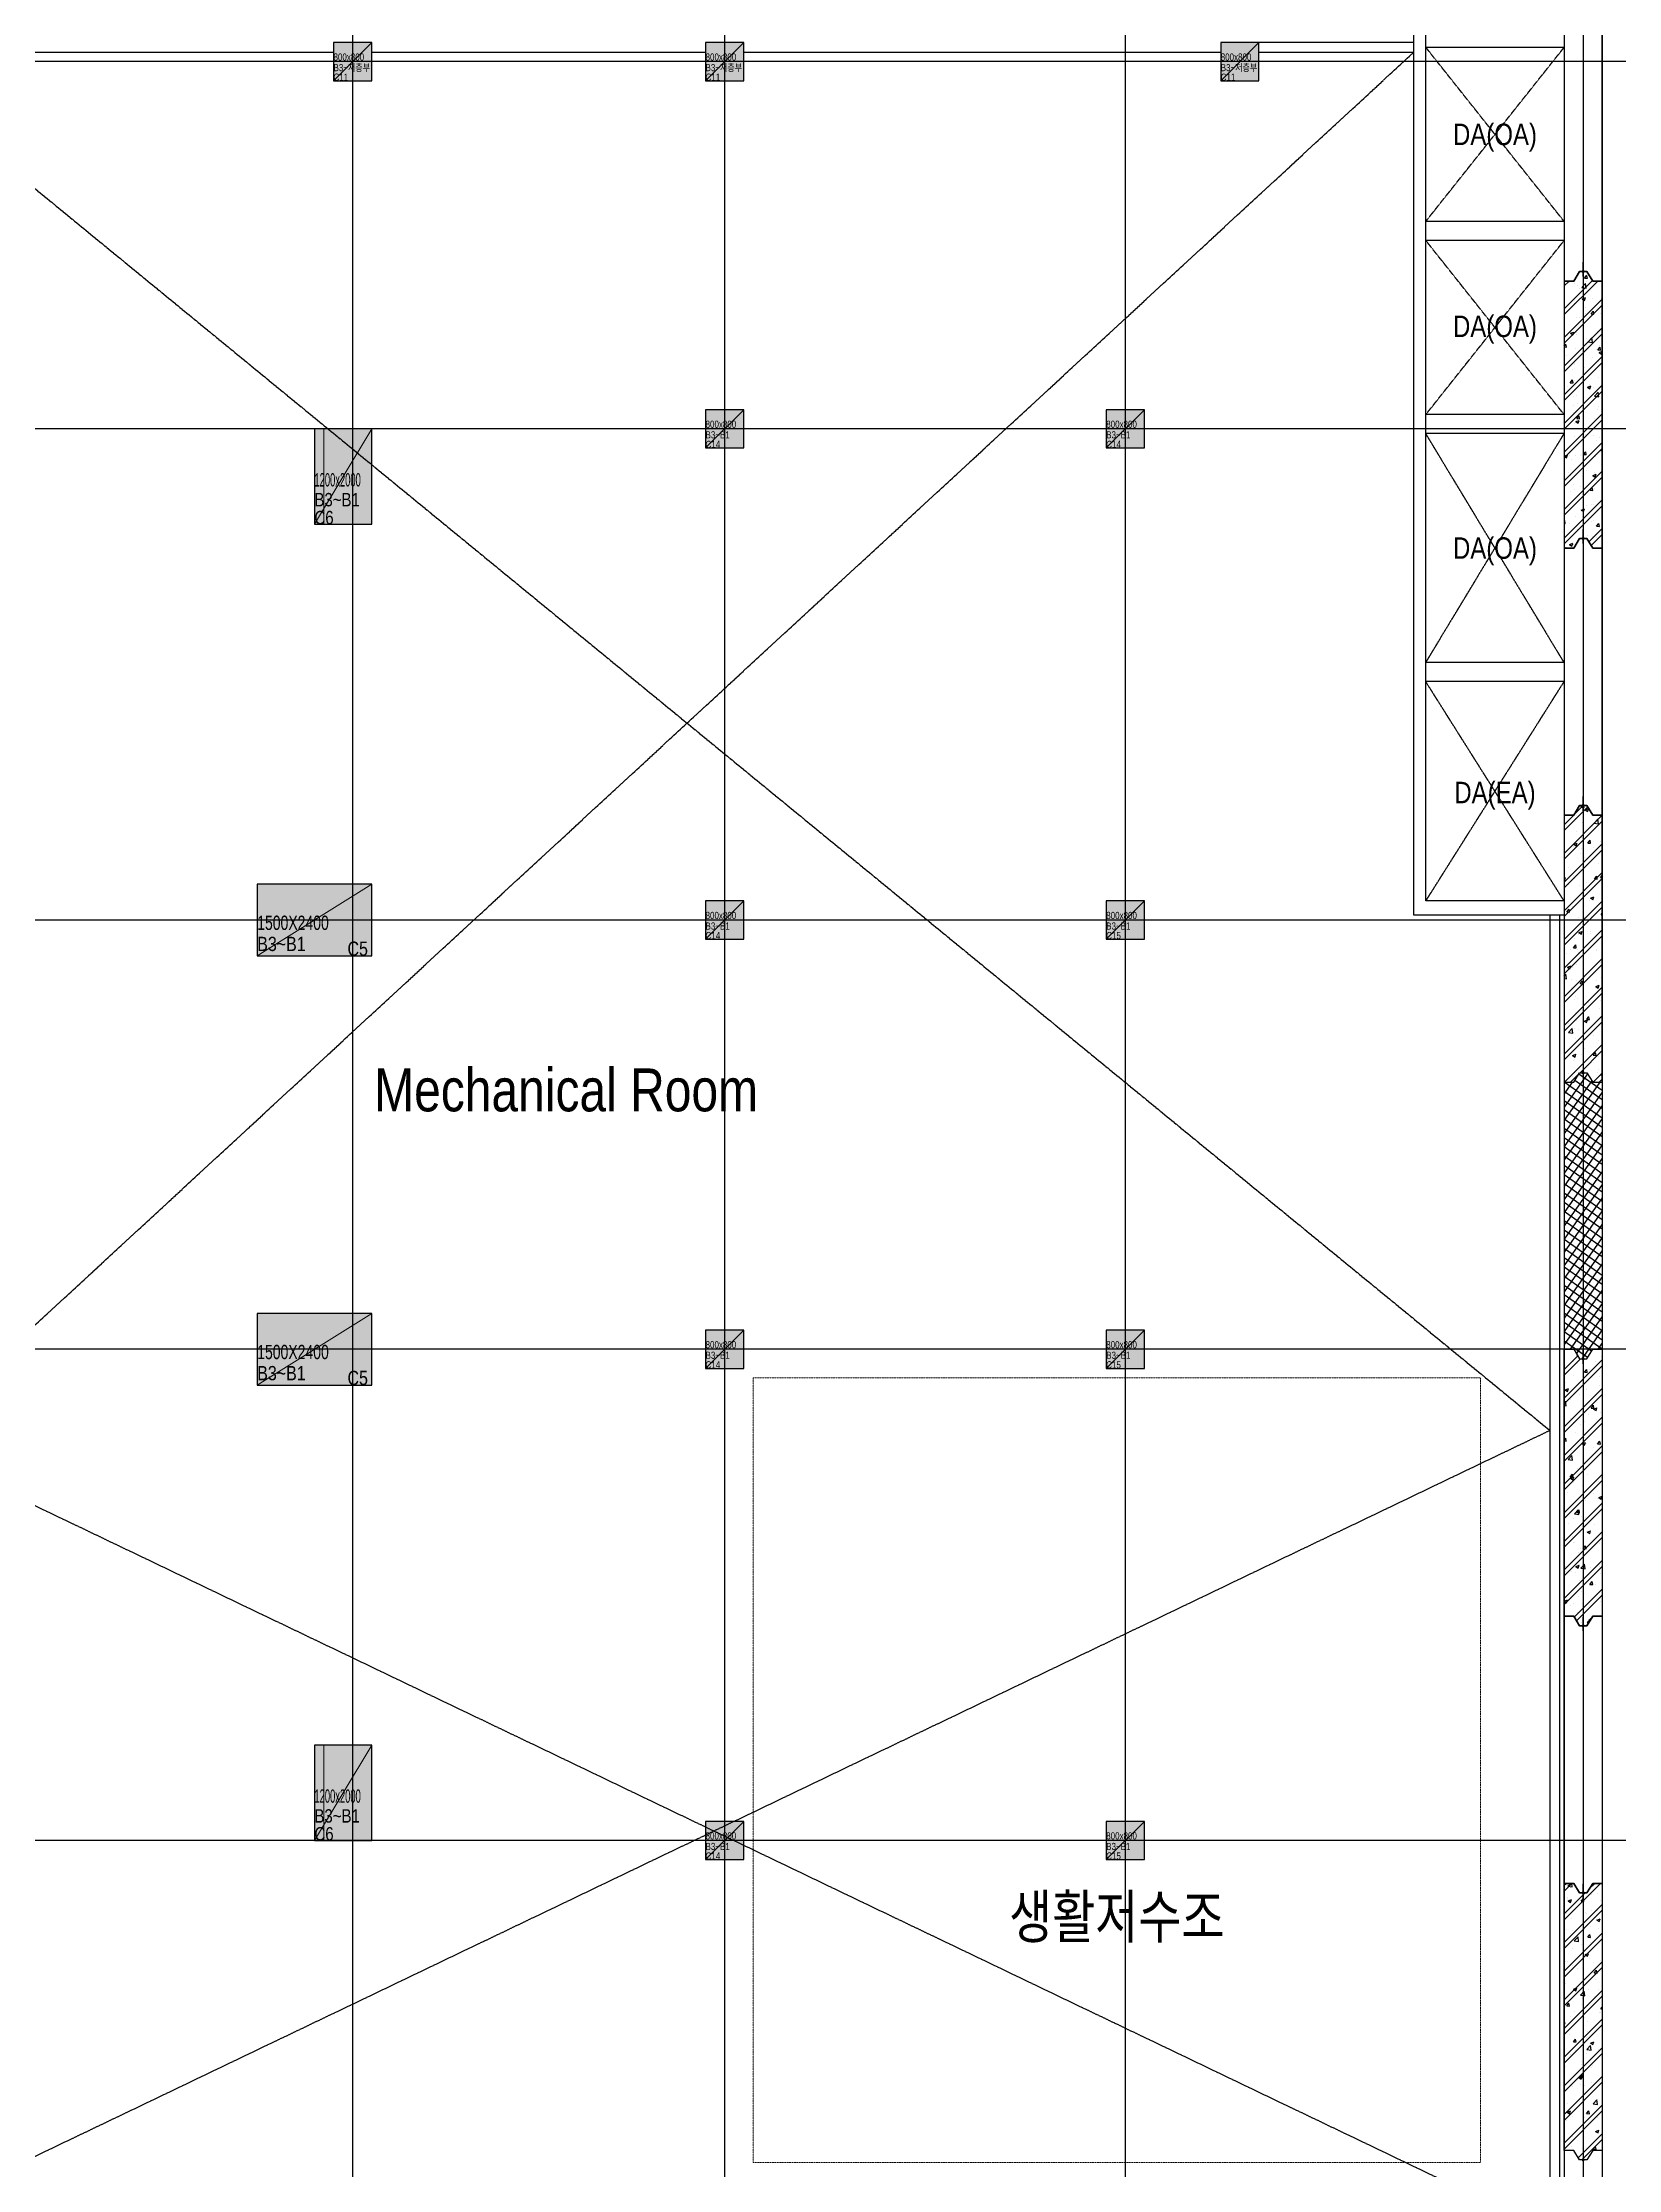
# Model space of a CAD drawing. Header units: millimetres. Extents: x -20379 to 476967, y -520228 to 220376.
# Drawn here: x 423144 to 456184, y -497919 to -453320 of the extents above; entities that cross this region are included whole.
import ezdxf
from ezdxf.enums import TextEntityAlignment as Align

# ---------------------------------------------------------------- set-up
doc = ezdxf.new("R2010")
doc.units = ezdxf.units.MM
doc.header["$MEASUREMENT"] = 0
for name, pattern in [('$0$X-COL-B2$0$DASHED2', [0.375, 0.25, -0.125]), ('$0$X-COL-B2$0$HID', [1.5, 1, -0.5]), ('$0$X-GRID_B3~B1$0$CENTER2', [1.125, 0.75, -0.125, 0.125, -0.125]), ('$0$X-INT-B2$0$CEN', [62, 60, -1, 0, -1])]:
    doc.linetypes.add(name, pattern=pattern)
doc.layers.get('Defpoints').update_dxf_attribs({"color": 145, "lineweight": 9})
doc.layers.add('$0$NDC_S_HATCH MATERIAL', color=8, linetype='Continuous', lineweight=9)
doc.layers.add('$0$X-COL-B2$0$hidden', color=5, linetype='$0$X-COL-B2$0$DASHED2', lineweight=15)
for name, color, linetype in [('$0$X-COL-B2$0$A-254', 254, 'Continuous'), ('$0$X-COL-B2$0$A-COL', 2, 'Continuous'), ('$0$X-COL-B2$0$A-CON', 2, 'Continuous'), ('$0$X-COL-B2$0$A-HID1', 7, '$0$X-COL-B2$0$HID'), ('$0$X-DIAPHGRAM Wall PLAN$0$A-COL', 2, 'Continuous'), ('$0$X-DIAPHGRAM Wall PLAN$0$A-HAT', 9, 'Continuous'), ('$0$X-GRID_B3~B1$0$A-CEN1', 1, '$0$X-GRID_B3~B1$0$CENTER2'), ('$0$X-INT-B2$0$A-OPEN1', 1, '$0$X-INT-B2$0$CEN'), ('$0$X-INT-B2$0$A-WALB', 3, 'Continuous')]:
    doc.layers.add(name, color=color, linetype=linetype)
doc.styles.add('$0$X-COL-B2$0$Hrtext', font='arial.ttf', dxfattribs={"width": 0.8})
doc.styles.add('$0$X-GRID_B3~B1$0$Heerim', font='', dxfattribs={"width": 0.8})
doc.styles.add('$0$X-INT-B2$0$Hrtext', font='arial.ttf', dxfattribs={"width": 0.8})
doc.styles.get('$0$X-GRID_B3~B1$0$Heerim').set_extended_font_data('Dotum')

# ---------------------------------------------------------------- blocks, each defined once
blk = doc.blocks.new('$0$258')
at = {"layer": '$0$X-COL-B2$0$A-254'}
h = blk.add_hatch(color=256, dxfattribs=at)
h.dxf.hatch_style = 1
h.paths.add_polyline_path([(528347, -140031), (527547, -140031), (527547, -140831), (528347, -140831)])
h = blk.add_hatch(color=256, dxfattribs=at)
h.dxf.hatch_style = 1
h.paths.add_polyline_path([(536147, -140031), (535347, -140031), (535347, -140831), (536147, -140831)])
h = blk.add_hatch(color=256, dxfattribs=at)
h.dxf.hatch_style = 1
h.paths.add_polyline_path([(546947, -140031), (546147, -140031), (546147, -140831), (546947, -140831)])
h = blk.add_hatch(color=256, dxfattribs=at)
h.dxf.hatch_style = 1
h.paths.add_polyline_path([(536147, -147731), (535347, -147731), (535347, -148531), (536147, -148531)])
h = blk.add_hatch(color=256, dxfattribs=at)
h.dxf.hatch_style = 1
h.paths.add_polyline_path([(544547, -147731), (543747, -147731), (543747, -148531), (544547, -148531)])
h = blk.add_hatch(color=256, dxfattribs=at)
h.dxf.hatch_style = 1
h.paths.add_polyline_path([(528347, -148131), (527147, -148131), (527147, -150131), (528347, -150131)])
h = blk.add_hatch(color=256, dxfattribs=at)
h.dxf.hatch_style = 1
h.paths.add_polyline_path([(528347, -157681), (525947, -157681), (525947, -159181), (528347, -159181)])
h = blk.add_hatch(color=256, dxfattribs=at)
h.dxf.hatch_style = 1
h.paths.add_polyline_path([(536147, -158031), (535347, -158031), (535347, -158831), (536147, -158831)])
h = blk.add_hatch(color=256, dxfattribs=at)
h.dxf.hatch_style = 1
h.paths.add_polyline_path([(544547, -158031), (543747, -158031), (543747, -158831), (544547, -158831)])
h = blk.add_hatch(color=256, dxfattribs=at)
h.dxf.hatch_style = 1
h.paths.add_polyline_path([(528347, -166681), (525947, -166681), (525947, -168181), (528347, -168181)])
h = blk.add_hatch(color=256, dxfattribs=at)
h.dxf.hatch_style = 1
h.paths.add_polyline_path([(536147, -167031), (535347, -167031), (535347, -167831), (536147, -167831)])
h = blk.add_hatch(color=256, dxfattribs=at)
h.dxf.hatch_style = 1
h.paths.add_polyline_path([(544547, -167031), (543747, -167031), (543747, -167831), (544547, -167831)])
h = blk.add_hatch(color=256, dxfattribs=at)
h.dxf.hatch_style = 1
h.paths.add_polyline_path([(528347, -175731), (527147, -175731), (527147, -177731), (528347, -177731)])
h = blk.add_hatch(color=256, dxfattribs=at)
h.dxf.hatch_style = 1
h.paths.add_polyline_path([(536147, -177331), (535347, -177331), (535347, -178131), (536147, -178131)])
h = blk.add_hatch(color=256, dxfattribs=at)
h.dxf.hatch_style = 1
h.paths.add_polyline_path([(544547, -177331), (543747, -177331), (543747, -178131), (544547, -178131)])
at = {"layer": '$0$X-COL-B2$0$A-COL'}
for p, q in [((528347, -140031), (527547, -140031)), ((527547, -140031), (527547, -140831)), ((528347, -140831), (528347, -140031)), ((536147, -140031), (535347, -140031)), ((535347, -140031), (535347, -140831)), ((536147, -140831), (536147, -140031)), ((546947, -140031), (546147, -140031)), ((546147, -140031), (546147, -140831)), ((546947, -140831), (546947, -140031)), ((527547, -140831), (528347, -140831)), ((535347, -140831), (536147, -140831)), ((546147, -140831), (546947, -140831)), ((536147, -147731), (535347, -147731)), ((535347, -147731), (535347, -148531)), ((536147, -148531), (536147, -147731)), ((544547, -147731), (543747, -147731)), ((543747, -147731), (543747, -148531)), ((544547, -148531), (544547, -147731)), ((528347, -148131), (527147, -148131)), ((527147, -148131), (527147, -150131)), ((528347, -150131), (528347, -148131)), ((535347, -148531), (536147, -148531)), ((543747, -148531), (544547, -148531)), ((527147, -150131), (528347, -150131)), ((528347, -157681), (525947, -157681)), ((525947, -157681), (525947, -159181)), ((528347, -159181), (528347, -157681)), ((536147, -158031), (535347, -158031)), ((535347, -158031), (535347, -158831)), ((536147, -158831), (536147, -158031)), ((544547, -158031), (543747, -158031)), ((543747, -158031), (543747, -158831)), ((544547, -158831), (544547, -158031)), ((525947, -159181), (528347, -159181)), ((535347, -158831), (536147, -158831)), ((543747, -158831), (544547, -158831)), ((528347, -166681), (525947, -166681)), ((525947, -166681), (525947, -168181)), ((528347, -168181), (528347, -166681)), ((536147, -167031), (535347, -167031)), ((535347, -167031), (535347, -167831)), ((536147, -167831), (536147, -167031)), ((544547, -167031), (543747, -167031)), ((543747, -167031), (543747, -167831)), ((544547, -167831), (544547, -167031)), ((535347, -167831), (536147, -167831)), ((543747, -167831), (544547, -167831)), ((525947, -168181), (528347, -168181)), ((528347, -175731), (527147, -175731)), ((527147, -175731), (527147, -177731)), ((528347, -177731), (528347, -175731)), ((536147, -177331), (535347, -177331)), ((535347, -177331), (535347, -178131)), ((536147, -178131), (536147, -177331)), ((544547, -177331), (543747, -177331)), ((543747, -177331), (543747, -178131)), ((544547, -178131), (544547, -177331)), ((527147, -177731), (528347, -177731)), ((535347, -178131), (536147, -178131)), ((543747, -178131), (544547, -178131))]:
    blk.add_line(p, q, dxfattribs=at)
at = {"layer": '$0$X-COL-B2$0$A-CON', "ltscale": 10}
for p, q in [((554147, -121531), (554147, -187031)), ((550197, -158331), (550197, -122331)), ((550447, -158031), (550447, -122331)), ((553347, -122331), (553347, -186231)), ((553347, -140131), (550447, -140131)), ((553347, -143781), (550447, -143781)), ((553347, -144181), (550447, -144181)), ((553347, -147831), (550447, -147831)), ((553347, -148231), (550447, -148231)), ((553347, -153031), (550447, -153031)), ((553347, -153431), (550447, -153431)), ((553347, -158031), (550447, -158031)), ((553347, -158331), (550197, -158331))]:
    blk.add_line(p, q, dxfattribs=at)
at = {"layer": '$0$X-COL-B2$0$A-HID1'}
for p, q in [((553347, -143781), (550447, -140131)), ((550447, -143781), (553347, -140131)), ((553347, -147831), (550447, -144181)), ((550447, -147831), (553347, -144181)), ((553347, -153031), (550447, -148231)), ((550447, -153031), (553347, -148231)), ((553347, -158031), (550447, -153431)), ((550447, -158031), (553347, -153431))]:
    blk.add_line(p, q, dxfattribs=at)
at = {"layer": '$0$X-COL-B2$0$hidden', "color": 6, "ltscale": 10}
for p, q in [((536347, -168031), (551597, -168031)), ((536347, -184481), (536347, -168031)), ((551597, -168031), (551597, -184481)), ((551597, -184481), (536347, -184481))]:
    blk.add_line(p, q, dxfattribs=at)
at = {"layer": '$0$X-DIAPHGRAM Wall PLAN$0$A-COL'}
for p, q in [((554147, -121531), (554147, -187031)), ((553347, -122331), (553347, -186231))]:
    blk.add_line(p, q, dxfattribs=at)
at = {"layer": '$0$X-DIAPHGRAM Wall PLAN$0$A-COL', "ltscale": 0.01}
for p, q in [((553347, -139431), (553347, -145031)), ((554147, -145031), (554147, -139431)), ((553672, -144831), (553547, -145031)), ((553547, -145031), (553672, -144831)), ((553822, -144831), (553672, -144831)), ((553672, -144831), (553822, -144831)), ((553947, -145031), (553822, -144831)), ((553822, -144831), (553947, -145031)), ((553547, -145031), (553347, -145031)), ((553347, -145031), (553347, -150631)), ((553347, -145031), (553547, -145031)), ((554147, -145031), (553947, -145031)), ((553947, -145031), (554147, -145031)), ((554147, -150631), (554147, -145031)), ((553547, -150631), (553347, -150631)), ((553347, -150631), (553347, -156231)), ((553347, -150631), (553547, -150631)), ((553672, -150431), (553547, -150631)), ((553547, -150631), (553672, -150431)), ((553822, -150431), (553672, -150431)), ((553672, -150431), (553822, -150431)), ((553947, -150631), (553822, -150431)), ((553822, -150431), (553947, -150631)), ((554147, -150631), (553947, -150631)), ((553947, -150631), (554147, -150631)), ((554147, -156231), (554147, -150631)), ((553672, -156031), (553547, -156231)), ((553547, -156231), (553672, -156031)), ((553822, -156031), (553672, -156031)), ((553672, -156031), (553822, -156031)), ((553947, -156231), (553822, -156031)), ((553822, -156031), (553947, -156231)), ((553547, -156231), (553347, -156231)), ((553347, -156231), (553347, -161831)), ((553347, -156231), (553547, -156231)), ((554147, -156231), (553947, -156231)), ((553947, -156231), (554147, -156231)), ((554147, -161831), (554147, -156231)), ((553347, -161831), (553547, -161831)), ((553547, -161831), (553672, -161631)), ((553672, -161631), (553822, -161631)), ((553822, -161631), (553947, -161831)), ((553947, -161831), (554147, -161831)), ((553347, -173030), (553347, -167430)), ((553347, -167430), (553547, -167430)), ((553547, -167430), (553672, -167630)), ((553672, -167630), (553822, -167630)), ((553822, -167630), (553947, -167430)), ((553947, -167430), (554147, -167430)), ((554147, -167430), (554147, -173030)), ((553347, -178630), (553347, -173030)), ((553347, -173030), (553547, -173030)), ((553547, -173030), (553347, -173030)), ((553547, -173030), (553672, -173230)), ((553672, -173230), (553547, -173030)), ((553822, -173230), (553947, -173030)), ((553947, -173030), (553822, -173230)), ((553947, -173030), (554147, -173030)), ((554147, -173030), (553947, -173030)), ((554147, -173030), (554147, -178630)), ((553672, -173230), (553822, -173230)), ((553822, -173230), (553672, -173230)), ((553347, -184230), (553347, -178630)), ((553347, -178630), (553547, -178630)), ((553547, -178630), (553347, -178630)), ((553547, -178630), (553672, -178830)), ((553672, -178830), (553547, -178630)), ((553672, -178830), (553822, -178830)), ((553822, -178830), (553672, -178830)), ((553822, -178830), (553947, -178630)), ((553947, -178630), (553822, -178830)), ((553947, -178630), (554147, -178630)), ((554147, -178630), (553947, -178630)), ((554147, -178630), (554147, -184230)), ((553547, -184230), (553347, -184230)), ((553672, -184430), (553547, -184230)), ((553822, -184430), (553672, -184430)), ((553947, -184230), (553822, -184430)), ((554147, -184230), (553947, -184230))]:
    blk.add_line(p, q, dxfattribs=at)
at = {"layer": '$0$X-DIAPHGRAM Wall PLAN$0$A-COL', "ltscale": 50}
for p, q in [((553747, -144938), (553747, -144638)), ((553747, -144723), (553747, -145023)), ((553747, -150538), (553747, -150238)), ((553747, -150323), (553747, -150623)), ((553747, -156138), (553747, -155838)), ((553747, -155923), (553747, -156223)), ((553747, -161523), (553747, -161823)), ((553747, -167738), (553747, -167438)), ((553747, -173338), (553747, -173038)), ((553747, -173123), (553747, -173423)), ((553747, -178938), (553747, -178638)), ((553747, -178723), (553747, -179023)), ((553747, -184323), (553747, -184623))]:
    blk.add_line(p, q, dxfattribs=at)
for centre, start, end in [((553747, -144831), 90, 270), ((553747, -144831), 90, 270), ((553747, -144831), 270, 90), ((553747, -144831), 270, 90), ((553747, -150431), 90, 270), ((553747, -150431), 90, 270), ((553747, -150431), 270, 90), ((553747, -150431), 270, 90), ((553747, -156031), 90, 270), ((553747, -156031), 90, 270), ((553747, -156031), 270, 90), ((553747, -156031), 270, 90), ((553747, -161631), 90, 270), ((553747, -161631), 270, 90), ((553747, -167630), 90, 270), ((553747, -167630), 270, 90), ((553747, -173230), 90, 270), ((553747, -173230), 90, 270), ((553747, -173230), 270, 90), ((553747, -173230), 270, 90), ((553747, -178830), 90, 270), ((553747, -178830), 90, 270), ((553747, -178830), 270, 90), ((553747, -178830), 270, 90), ((553747, -184430), 90, 270), ((553747, -184430), 270, 90)]:
    blk.add_arc(centre, 20, start, end, dxfattribs=at)
at = {"layer": '$0$X-DIAPHGRAM Wall PLAN$0$A-HAT', "linetype": 'Continuous'}
for p, q in [((553775, -144969), (553823, -144911)), ((553835, -144974), (553823, -144912)), ((553347, -145613), (553940, -145020)), ((553347, -145135), (553450, -145031)), ((553347, -145736), (554051, -145031)), ((553462, -145053), (553462, -145053)), ((553569, -145081), (553569, -145081)), ((553632, -145120), (553632, -145120)), ((553673, -145187), (553673, -145187)), ((553719, -145165), (553797, -145084)), ((553719, -145165), (553808, -145179)), ((553726, -145402), (553796, -145375)), ((553775, -144969), (553835, -144974)), ((553776, -145436), (553796, -145375)), ((553808, -145179), (553797, -145084)), ((553820, -145048), (553820, -145048)), ((553996, -145075), (553996, -145075)), ((554125, -145389), (554125, -145389)), ((554138, -145056), (554138, -145056)), ((553347, -146214), (554147, -145414)), ((553347, -146337), (554147, -145537)), ((553557, -145442), (553557, -145442)), ((553561, -145493), (553561, -145493)), ((553608, -145786), (553608, -145786)), ((553620, -145453), (553620, -145453)), ((553672, -145787), (553672, -145787)), ((553726, -145402), (553776, -145436)), ((553797, -145584), (553797, -145584)), ((553800, -145712), (553800, -145712)), ((553914, -145721), (553962, -145664)), ((553914, -145721), (553973, -145726)), ((553935, -145392), (553935, -145392)), ((553973, -145727), (553962, -145664)), ((554113, -145722), (554113, -145722)), ((554144, -145393), (554144, -145393)), ((553347, -146815), (554147, -146015)), ((553347, -146938), (554147, -146138)), ((553409, -146181), (553409, -146181)), ((553483, -146127), (553553, -146100)), ((553483, -146127), (553533, -146161)), ((553533, -146161), (553553, -146101)), ((553596, -146119), (553596, -146119)), ((553599, -146162), (553599, -146162)), ((553602, -146095), (553602, -146095)), ((553813, -146229), (553813, -146229)), ((553851, -146305), (553929, -146224)), ((553940, -146319), (553929, -146224)), ((554041, -146098), (554041, -146098)), ((554101, -146055), (554101, -146055)), ((554136, -146117), (554136, -146117)), ((553347, -146397), (553383, -146353)), ((553347, -146412), (553395, -146416)), ((553347, -147416), (554147, -146616)), ((553395, -146416), (553383, -146353)), ((553403, -146603), (553403, -146603)), ((553584, -146452), (553584, -146452)), ((553778, -146492), (553778, -146492)), ((553851, -146305), (553940, -146318)), ((553937, -146625), (553937, -146625)), ((554028, -146460), (554028, -146460)), ((554052, -146473), (554101, -146416)), ((554052, -146473), (554112, -146479)), ((554077, -146721), (554077, -146721)), ((554080, -146530), (554147, -146504)), ((554080, -146530), (554130, -146563)), ((554089, -146388), (554089, -146388)), ((554112, -146479), (554101, -146416)), ((554130, -146564), (554147, -146513)), ((554141, -146659), (554141, -146659)), ((553347, -147539), (554147, -146739)), ((553474, -147163), (553522, -147105)), ((553474, -147163), (553534, -147168)), ((553515, -146887), (553515, -146887)), ((553534, -147168), (553522, -147105)), ((553558, -146759), (553558, -146759)), ((553559, -147118), (553559, -147118)), ((553572, -146785), (553572, -146785)), ((553743, -147136), (553743, -147136)), ((553765, -146854), (553765, -146854)), ((553797, -146979), (553797, -146979)), ((554065, -147054), (554065, -147054)), ((554144, -146804), (554144, -146804)), ((553347, -148017), (554147, -147217)), ((553347, -148140), (554147, -147340)), ((553420, -147248), (553420, -147248)), ((553502, -147248), (553502, -147248)), ((553547, -147451), (553547, -147451)), ((553596, -147429), (553596, -147429)), ((553618, -147593), (553618, -147593)), ((553836, -147255), (553907, -147228)), ((553836, -147255), (553886, -147289)), ((553881, -147198), (553881, -147198)), ((553886, -147289), (553907, -147228)), ((553953, -147271), (553953, -147271)), ((553984, -147444), (554062, -147363)), ((553984, -147444), (554073, -147458)), ((554052, -147387), (554052, -147387)), ((554073, -147458), (554062, -147363)), ((553347, -148618), (554147, -147818)), ((553347, -148741), (554147, -147941)), ((553354, -147987), (553354, -147987)), ((553535, -147784), (553535, -147784)), ((553544, -147645), (553544, -147645)), ((553555, -148025), (553555, -148025)), ((553593, -147980), (553663, -147953)), ((553593, -147980), (553643, -148014)), ((553613, -147915), (553661, -147857)), ((553613, -147915), (553672, -147920)), ((553643, -148014), (553663, -147953)), ((553672, -147920), (553661, -147858)), ((553986, -147904), (553986, -147904)), ((554028, -148052), (554028, -148052)), ((554040, -147720), (554040, -147720)), ((554077, -147667), (554077, -147667)), ((554138, -147925), (554138, -147925)), ((553347, -149219), (554147, -148419)), ((553349, -148156), (553349, -148156)), ((553511, -148449), (553511, -148449)), ((553523, -148116), (553523, -148116)), ((553560, -148290), (553560, -148290)), ((553723, -148299), (553723, -148299)), ((553795, -148245), (553795, -148245)), ((553883, -148178), (553883, -148178)), ((553973, -148266), (553973, -148266)), ((554016, -148385), (554016, -148385)), ((554094, -148313), (554094, -148313)), ((553347, -149342), (554147, -148542)), ((553350, -148705), (553420, -148678)), ((553350, -148705), (553400, -148739)), ((553400, -148739), (553420, -148679)), ((553460, -148693), (553460, -148693)), ((553499, -148782), (553499, -148782)), ((553593, -148695), (553593, -148695)), ((553684, -148687), (553684, -148687)), ((553710, -148660), (553710, -148660)), ((553751, -148667), (553800, -148610)), ((553751, -148667), (553811, -148672)), ((553811, -148673), (553800, -148610)), ((554004, -148718), (554004, -148718)), ((554089, -148610), (554089, -148610)), ((554117, -148584), (554147, -148553)), ((554117, -148584), (554147, -148589)), ((553347, -149820), (554147, -149020)), ((553347, -149943), (554147, -149143)), ((553447, -149054), (553447, -149054)), ((553486, -149115), (553486, -149115)), ((553489, -149198), (553489, -149198)), ((553552, -149292), (553552, -149292)), ((553563, -149399), (553563, -149399)), ((553700, -149332), (553700, -149332)), ((553826, -149005), (553826, -149005)), ((553890, -149419), (553938, -149362)), ((553950, -149425), (553938, -149362)), ((553947, -149108), (554017, -149081)), ((553947, -149108), (553997, -149142)), ((553979, -149384), (553979, -149384)), ((553992, -149051), (553992, -149051)), ((553997, -149142), (554017, -149081)), ((554023, -149220), (554023, -149220)), ((554135, -149191), (554135, -149191)), ((553347, -150422), (554147, -149622)), ((553347, -150544), (554147, -149744)), ((553462, -149781), (553462, -149781)), ((553474, -149448), (553474, -149448)), ((553703, -149833), (553773, -149806)), ((553703, -149833), (553753, -149867)), ((553753, -149867), (553773, -149806)), ((553792, -149511), (553792, -149511)), ((553824, -149728), (553824, -149728)), ((553890, -149419), (553950, -149425)), ((553931, -149710), (553931, -149710)), ((553967, -149717), (553967, -149717)), ((553347, -150067), (553360, -150051)), ((553347, -150112), (553371, -150114)), ((553371, -150114), (553360, -150051)), ((553450, -150114), (553450, -150114)), ((553590, -149961), (553590, -149961)), ((553629, -150239), (553629, -150239)), ((553668, -150105), (553668, -150105)), ((553866, -150503), (554147, -150223)), ((553919, -150072), (553919, -150072)), ((553955, -150050), (553955, -150050)), ((554029, -150172), (554077, -150114)), ((554029, -150172), (554089, -150177)), ((554089, -150177), (554077, -150114)), ((553379, -150631), (553392, -150617)), ((553394, -150631), (553392, -150617)), ((553405, -150499), (553405, -150499)), ((553438, -150447), (553438, -150447)), ((553460, -150558), (553530, -150531)), ((553460, -150558), (553510, -150592)), ((553510, -150592), (553530, -150532)), ((553549, -150558), (553549, -150558)), ((553840, -150374), (553840, -150374)), ((553914, -150578), (554147, -150345)), ((553943, -150383), (553943, -150383)), ((554034, -150416), (554034, -150416)), ((554132, -150458), (554132, -150458)), ((553347, -156432), (553733, -156045)), ((553347, -156554), (553840, -156061)), ((553704, -156064), (553727, -156036)), ((553704, -156064), (553764, -156069)), ((553747, -156032), (553748, -156031)), ((553764, -156069), (553757, -156031)), ((553791, -156117), (553859, -156091)), ((553841, -156151), (553860, -156093)), ((553347, -157033), (554147, -156233)), ((553347, -157155), (554147, -156355)), ((553402, -156445), (553402, -156445)), ((553576, -156293), (553576, -156293)), ((553607, -156229), (553607, -156229)), ((553724, -156375), (553724, -156375)), ((553791, -156117), (553841, -156151)), ((553936, -156468), (553936, -156468)), ((553975, -156540), (553975, -156540)), ((553977, -156396), (554055, -156315)), ((553977, -156396), (554066, -156410)), ((554066, -156410), (554055, -156315)), ((553347, -157634), (554147, -156834)), ((553347, -157757), (554147, -156957)), ((553534, -156889), (553534, -156889)), ((553548, -156842), (553618, -156815)), ((553548, -156842), (553597, -156876)), ((553597, -156876), (553618, -156815)), ((553613, -156580), (553613, -156580)), ((553712, -156708), (553712, -156708)), ((553712, -156935), (553712, -156935)), ((553737, -156976), (553737, -156976)), ((553843, -156816), (553891, -156758)), ((553843, -156816), (553903, -156821)), ((553903, -156821), (553891, -156758)), ((553963, -156902), (553963, -156902)), ((554117, -156789), (554117, -156789)), ((553449, -157329), (553449, -157329)), ((553688, -157373), (553688, -157373)), ((553700, -157041), (553700, -157041)), ((553700, -157296), (553700, -157296)), ((553774, -157109), (553774, -157109)), ((554078, -157246), (554078, -157246)), ((554145, -157245), (554147, -157244)), ((554145, -157245), (554147, -157246)), ((553347, -158235), (554147, -157435)), ((553347, -157551), (553374, -157540)), ((553347, -158358), (554147, -157558)), ((553347, -157596), (553354, -157601)), ((553354, -157601), (553374, -157541)), ((553437, -157691), (553437, -157691)), ((553542, -157487), (553542, -157487)), ((553573, -157559), (553573, -157559)), ((553675, -157706), (553675, -157706)), ((553753, -157622), (553753, -157622)), ((553815, -157641), (553815, -157641)), ((553982, -157568), (554030, -157510)), ((553982, -157568), (554042, -157573)), ((554042, -157573), (554030, -157511)), ((554076, -157510), (554076, -157510)), ((554110, -157536), (554147, -157497)), ((554110, -157536), (554147, -157541)), ((553347, -158836), (554147, -158036)), ((553347, -158959), (554147, -158159)), ((553403, -158257), (553452, -158200)), ((553403, -158257), (553463, -158263)), ((553463, -158263), (553452, -158200)), ((553531, -158156), (553531, -158156)), ((553552, -158035), (553552, -158035)), ((553663, -158039), (553663, -158039)), ((553877, -158018), (553877, -158018)), ((553901, -157970), (553971, -157943)), ((553901, -157970), (553951, -158003)), ((553951, -158004), (553971, -157943)), ((554114, -158056), (554114, -158056)), ((554121, -158320), (554147, -158289)), ((554121, -158320), (554147, -158322)), ((553347, -159437), (554147, -158637)), ((553347, -159560), (554147, -158760)), ((553360, -158641), (553360, -158641)), ((553639, -158705), (553639, -158705)), ((553651, -158372), (553651, -158372)), ((553658, -158695), (553728, -158668)), ((553658, -158695), (553708, -158729)), ((553658, -158741), (553658, -158741)), ((553683, -158529), (553683, -158529)), ((553708, -158729), (553728, -158668)), ((553771, -158375), (553771, -158375)), ((553893, -158664), (553893, -158664)), ((553908, -158708), (553908, -158708)), ((553921, -158346), (553921, -158346)), ((553395, -159135), (553395, -159135)), ((553484, -159038), (553484, -159038)), ((553542, -159010), (553590, -158952)), ((553542, -159010), (553602, -159015)), ((553570, -158825), (553570, -158825)), ((553602, -159015), (553590, -158952)), ((553627, -159038), (553627, -159038)), ((553645, -159102), (553645, -159102)), ((554017, -159060), (554017, -159060)), ((554024, -159052), (554024, -159052)), ((554146, -158963), (554146, -158963)), ((553347, -160038), (554147, -159238)), ((553347, -160161), (554147, -159361)), ((553347, -159609), (553386, -159568)), ((553347, -159655), (553397, -159663)), ((553382, -159497), (553382, -159497)), ((553397, -159663), (553386, -159568)), ((553415, -159420), (553485, -159393)), ((553415, -159420), (553464, -159454)), ((553464, -159454), (553485, -159394)), ((553528, -159422), (553528, -159422)), ((553615, -159371), (553615, -159371)), ((553761, -159447), (553761, -159447)), ((553768, -159641), (553768, -159641)), ((553823, -159571), (553823, -159571)), ((554112, -159322), (554112, -159322)), ((554122, -159629), (554122, -159629)), ((554134, -159296), (554134, -159296)), ((553347, -160639), (554147, -159839)), ((553347, -160762), (554147, -159962)), ((553498, -159841), (553498, -159841)), ((553500, -159683), (553500, -159683)), ((553567, -160092), (553567, -160092)), ((553590, -160037), (553590, -160037)), ((553602, -159704), (553602, -159704)), ((553624, -160079), (553624, -160079)), ((553681, -159762), (553729, -159704)), ((553681, -159762), (553741, -159767)), ((553741, -159767), (553729, -159704)), ((554012, -159823), (554082, -159796)), ((554012, -159823), (554061, -159856)), ((554034, -159705), (554034, -159705)), ((554061, -159857), (554082, -159796)), ((554110, -159962), (554110, -159962)), ((554129, -159758), (554129, -159758)), ((553347, -161240), (554147, -160440)), ((553578, -160369), (553578, -160369)), ((553603, -160547), (553603, -160547)), ((553768, -160548), (553838, -160521)), ((553768, -160548), (553818, -160582)), ((553818, -160582), (553838, -160521)), ((553820, -160514), (553868, -160456)), ((553820, -160514), (553879, -160519)), ((553853, -160514), (553853, -160514)), ((553866, -160152), (553866, -160152)), ((553879, -160519), (553868, -160457)), ((554098, -160295), (554098, -160295)), ((554116, -160119), (554116, -160119)), ((553347, -161363), (554147, -160563)), ((553429, -160590), (553429, -160590)), ((553440, -160789), (553518, -160708)), ((553440, -160789), (553529, -160803)), ((553529, -160803), (553518, -160708)), ((553525, -160688), (553525, -160688)), ((553566, -160702), (553566, -160702)), ((553590, -160908), (553590, -160908)), ((553640, -160725), (553640, -160725)), ((553765, -160908), (553765, -160908)), ((553963, -160613), (553963, -160613)), ((553969, -160858), (553969, -160858)), ((554073, -160960), (554073, -160960)), ((554085, -160627), (554085, -160627)), ((554109, -160588), (554109, -160588)), ((553357, -161831), (554147, -161041)), ((553525, -161273), (553595, -161246)), ((553525, -161273), (553575, -161307)), ((553542, -161368), (553542, -161368)), ((553554, -161035), (553554, -161035)), ((553564, -161358), (553564, -161358)), ((553575, -161307), (553595, -161246)), ((553680, -161631), (554147, -161164)), ((553706, -161253), (553706, -161253)), ((553764, -161121), (553764, -161121)), ((553958, -161266), (554007, -161209)), ((553958, -161266), (554018, -161271)), ((554018, -161272), (554007, -161209)), ((554061, -161293), (554061, -161293)), ((553443, -161647), (553443, -161647)), ((553480, -161831), (553658, -161652)), ((553530, -161701), (553530, -161701)), ((553569, -161632), (553569, -161632)), ((553958, -161831), (554147, -161642)), ((554049, -161626), (554049, -161626)), ((554074, -161564), (554074, -161564)), ((554081, -161831), (554147, -161765)), ((554103, -161655), (554103, -161655)), ((554122, -161676), (554147, -161666)), ((554122, -161676), (554147, -161692)), ((553347, -167852), (553632, -167567)), ((553347, -167974), (553690, -167630)), ((553347, -168453), (554147, -167653)), ((553549, -167689), (553549, -167689)), ((553612, -167557), (553623, -167553)), ((553612, -167557), (553635, -167573)), ((553830, -167618), (553830, -167618)), ((554013, -167688), (554013, -167688)), ((554132, -167589), (554132, -167589)), ((553347, -168575), (554147, -167775)), ((553371, -168133), (553371, -168133)), ((553384, -167771), (553384, -167771)), ((553553, -167973), (553553, -167973)), ((553634, -167738), (553634, -167738)), ((553750, -168083), (553750, -168083)), ((553773, -167910), (553821, -167853)), ((553773, -167910), (553832, -167916)), ((553818, -167951), (553818, -167951)), ((553832, -167916), (553821, -167853)), ((553876, -167861), (553876, -167861)), ((554087, -167995), (554087, -167995)), ((553347, -169054), (554147, -168254)), ((553347, -169176), (554147, -168376)), ((553347, -168554), (553379, -168520)), ((553369, -168282), (553439, -168255)), ((553369, -168282), (553419, -168316)), ((553390, -168615), (553379, -168520)), ((553419, -168316), (553439, -168256)), ((553487, -168477), (553487, -168477)), ((553508, -168286), (553508, -168286)), ((553677, -168369), (553677, -168369)), ((553747, -168506), (553747, -168506)), ((553806, -168284), (553806, -168284)), ((554091, -168186), (554091, -168186)), ((554119, -168394), (554119, -168394)), ((553347, -168608), (553390, -168615)), ((553347, -169655), (554147, -168855)), ((553347, -169777), (554147, -168977)), ((553482, -168880), (553482, -168880)), ((553546, -168956), (553546, -168956)), ((553693, -169014), (553693, -169014)), ((553781, -168950), (553781, -168950)), ((553794, -168617), (553794, -168617)), ((553855, -168788), (553855, -168788)), ((553911, -168663), (553960, -168605)), ((553911, -168663), (553971, -168668)), ((553971, -168668), (553960, -168605)), ((553966, -168685), (554036, -168658)), ((553966, -168685), (554016, -168718)), ((554016, -168719), (554036, -168658)), ((554016, -168903), (554016, -168903)), ((554106, -168756), (554106, -168756)), ((554129, -168855), (554129, -168855)), ((553347, -169336), (553381, -169295)), ((553347, -169353), (553393, -169357)), ((553347, -170256), (554147, -169456)), ((553393, -169357), (553381, -169295)), ((553592, -169183), (553592, -169183)), ((553723, -169410), (553793, -169383)), ((553723, -169410), (553772, -169444)), ((553769, -169283), (553769, -169283)), ((553772, -169444), (553793, -169383)), ((553817, -169411), (553817, -169411)), ((553843, -169150), (553843, -169150)), ((554050, -169415), (554098, -169357)), ((554050, -169415), (554110, -169420)), ((554088, -169452), (554088, -169452)), ((554110, -169420), (554098, -169357)), ((553347, -170378), (554147, -169578)), ((553434, -169741), (553512, -169659)), ((553434, -169741), (553523, -169754)), ((553505, -169552), (553505, -169552)), ((553523, -169754), (553512, -169659)), ((553580, -169544), (553580, -169544)), ((553695, -169889), (553695, -169889)), ((553744, -169772), (553744, -169772)), ((553757, -169616), (553757, -169616)), ((553958, -169494), (553958, -169494)), ((553347, -170857), (554147, -170057)), ((553347, -170979), (554147, -170179)), ((553432, -170283), (553432, -170283)), ((553472, -170104), (553520, -170047)), ((553472, -170104), (553531, -170109)), ((553479, -170135), (553549, -170108)), ((553479, -170135), (553529, -170169)), ((553531, -170110), (553520, -170047)), ((553529, -170169), (553549, -170108)), ((553543, -170222), (553543, -170222)), ((553623, -169922), (553623, -169922)), ((553733, -170281), (553733, -170281)), ((553745, -169948), (553745, -169948)), ((553833, -170056), (553833, -170056)), ((554064, -170200), (554064, -170200)), ((554126, -170122), (554126, -170122)), ((553347, -171458), (554147, -170658)), ((553347, -171580), (554147, -170780)), ((553424, -170430), (553424, -170430)), ((553566, -170880), (553644, -170799)), ((553610, -170856), (553659, -170799)), ((553655, -170894), (553644, -170799)), ((553670, -170862), (553659, -170799)), ((553721, -170614), (553721, -170614)), ((553801, -170595), (553801, -170595)), ((553957, -170453), (553957, -170453)), ((554051, -170562), (554051, -170562)), ((554076, -170538), (554146, -170511)), ((554076, -170538), (554126, -170571)), ((554085, -170718), (554085, -170718)), ((554126, -170571), (554146, -170511)), ((553347, -172059), (554147, -171259)), ((553440, -171076), (553440, -171076)), ((553502, -170819), (553502, -170819)), ((553538, -170989), (553538, -170989)), ((553566, -170880), (553655, -170894)), ((553610, -170856), (553670, -170862)), ((553708, -170947), (553708, -170947)), ((553741, -171038), (553741, -171038)), ((553763, -170964), (553763, -170964)), ((553788, -170956), (553788, -170956)), ((553833, -171263), (553903, -171236)), ((553883, -171297), (553903, -171236)), ((553974, -171098), (553974, -171098)), ((553347, -172181), (554147, -171381)), ((553525, -171350), (553525, -171350)), ((553540, -171488), (553540, -171488)), ((553564, -171472), (553564, -171472)), ((553641, -171695), (553641, -171695)), ((553684, -171613), (553684, -171613)), ((553696, -171280), (553696, -171280)), ((553749, -171609), (553797, -171551)), ((553749, -171609), (553809, -171614)), ((553809, -171614), (553797, -171551)), ((553833, -171263), (553883, -171296)), ((553904, -171301), (553904, -171301)), ((554098, -171495), (554098, -171495)), ((554123, -171388), (554123, -171388)), ((553347, -172660), (554147, -171860)), ((553347, -172783), (554147, -171983)), ((553369, -171983), (553369, -171983)), ((553378, -172089), (553378, -172089)), ((553499, -172085), (553499, -172085)), ((553580, -172117), (553580, -172117)), ((553590, -171988), (553660, -171961)), ((553590, -171988), (553639, -172022)), ((553639, -172022), (553660, -171961)), ((553672, -171946), (553672, -171946)), ((553699, -172020), (553777, -171939)), ((553699, -172020), (553788, -172034)), ((553788, -172034), (553777, -171939)), ((553903, -172006), (553903, -172006)), ((554009, -172006), (554009, -172006)), ((554082, -171985), (554082, -171985)), ((554114, -172140), (554114, -172140)), ((553558, -173049), (554147, -172461)), ((553605, -173125), (554147, -172584)), ((553660, -172279), (553660, -172279)), ((553704, -172514), (553704, -172514)), ((553738, -172304), (553738, -172304)), ((553746, -172401), (553746, -172401)), ((553888, -172361), (553936, -172303)), ((553888, -172361), (553948, -172366)), ((553948, -172366), (553936, -172303)), ((553996, -172368), (553996, -172368)), ((553347, -172713), (553416, -172686)), ((553347, -172713), (553396, -172747)), ((553347, -173006), (553358, -172993)), ((553364, -173030), (553358, -172993)), ((553396, -172747), (553416, -172687)), ((553483, -172795), (553483, -172795)), ((553509, -173025), (553509, -173025)), ((553537, -172754), (553537, -172754)), ((553635, -172944), (553635, -172944)), ((553648, -172612), (553648, -172612)), ((553733, -172762), (553733, -172762)), ((554112, -172712), (554112, -172712)), ((554120, -172654), (554120, -172654)), ((553720, -173159), (553720, -173159)), ((553832, -173159), (553909, -173078)), ((553832, -173159), (553863, -173164)), ((553849, -173107), (553849, -173107)), ((553911, -173088), (553909, -173078)), ((553347, -178793), (553509, -178630)), ((553347, -179394), (554110, -178630)), ((553347, -178670), (553387, -178630)), ((553347, -179271), (553788, -178830)), ((553427, -178692), (553486, -178630)), ((553427, -178692), (553516, -178706)), ((553477, -178720), (553477, -178720)), ((553516, -178706), (553507, -178630)), ((553878, -178740), (553988, -178630)), ((554011, -178743), (554011, -178743)), ((554053, -178836), (554053, -178836)), ((553347, -179873), (554147, -179073)), ((553347, -179995), (554147, -179195)), ((553404, -179269), (553404, -179269)), ((553417, -178937), (553417, -178937)), ((553422, -178919), (553422, -178919)), ((553434, -178997), (553504, -178970)), ((553434, -178997), (553484, -179031)), ((553484, -179031), (553504, -178970)), ((553522, -179086), (553522, -179086)), ((553702, -179005), (553750, -178948)), ((553702, -179005), (553762, -179010)), ((553762, -179010), (553750, -178948)), ((553790, -179231), (553790, -179231)), ((553816, -179254), (553816, -179254)), ((553918, -179199), (553918, -179199)), ((553930, -178866), (553930, -178866)), ((554041, -179198), (554041, -179198)), ((554106, -178986), (554106, -178986)), ((553347, -180474), (554147, -179674)), ((553392, -179602), (553392, -179602)), ((553481, -179683), (553481, -179683)), ((553493, -179365), (553493, -179365)), ((553527, -179625), (553527, -179625)), ((553777, -179592), (553777, -179592)), ((553841, -179757), (553889, -179700)), ((553901, -179763), (553889, -179700)), ((553906, -179532), (553906, -179532)), ((554027, -179388), (554027, -179388)), ((554031, -179400), (554101, -179373)), ((554031, -179400), (554080, -179433)), ((554064, -179582), (554064, -179582)), ((554080, -179433), (554101, -179373)), ((553347, -180596), (554147, -179796)), ((553380, -179935), (553380, -179935)), ((553514, -179987), (553514, -179987)), ((553560, -179832), (553638, -179751)), ((553560, -179832), (553649, -179846)), ((553617, -179762), (553617, -179762)), ((553649, -179846), (553638, -179751)), ((553721, -179902), (553721, -179902)), ((553787, -180125), (553857, -180098)), ((553787, -180125), (553837, -180158)), ((553837, -180159), (553857, -180098)), ((553841, -179757), (553901, -179762)), ((553893, -179937), (553893, -179937)), ((553894, -179865), (553894, -179865)), ((553347, -181075), (554147, -180275)), ((553347, -181197), (554147, -180397)), ((553356, -180601), (553356, -180601)), ((553368, -180268), (553368, -180268)), ((553422, -180273), (553422, -180273)), ((553520, -180352), (553520, -180352)), ((553630, -180331), (553630, -180331)), ((553633, -180407), (553633, -180407)), ((553869, -180531), (553869, -180531)), ((553881, -180198), (553881, -180198)), ((553956, -180295), (553956, -180295)), ((553980, -180509), (554028, -180452)), ((553980, -180509), (554039, -180515)), ((554039, -180515), (554028, -180452)), ((554103, -180252), (554103, -180252)), ((553347, -181676), (554147, -180876)), ((553347, -181798), (554147, -180998)), ((553367, -180725), (553367, -180725)), ((553478, -180949), (553478, -180949)), ((553544, -180850), (553614, -180823)), ((553544, -180850), (553594, -180884)), ((553594, -180884), (553614, -180823)), ((553692, -180971), (553770, -180890)), ((553692, -180971), (553781, -180985)), ((553735, -181037), (553735, -181037)), ((553757, -180804), (553757, -180804)), ((553781, -180985), (553770, -180890)), ((553857, -180864), (553857, -180864)), ((553986, -181004), (553986, -181004)), ((553999, -180642), (553999, -180642)), ((554061, -180849), (554061, -180849)), ((553347, -182277), (554147, -181477)), ((553401, -181199), (553449, -181141)), ((553401, -181199), (553461, -181204)), ((553461, -181204), (553449, -181142)), ((553472, -181431), (553472, -181431)), ((553563, -181315), (553563, -181315)), ((553718, -181168), (553718, -181168)), ((553723, -181398), (553723, -181398)), ((553773, -181449), (553773, -181449)), ((553845, -181196), (553845, -181196)), ((554096, -181337), (554096, -181337)), ((554101, -181348), (554101, -181348)), ((554118, -181262), (554147, -181228)), ((554118, -181262), (554147, -181264)), ((554141, -181253), (554147, -181251)), ((554141, -181253), (554147, -181256)), ((553347, -181558), (553371, -181548)), ((553347, -182399), (554147, -181599)), ((553347, -181606), (553351, -181609)), ((553351, -181609), (553371, -181548)), ((553364, -181823), (553364, -181823)), ((553460, -181793), (553460, -181793)), ((553517, -181618), (553517, -181618)), ((553540, -181951), (553588, -181894)), ((553540, -181951), (553600, -181956)), ((553600, -181956), (553588, -181894)), ((553821, -181862), (553821, -181862)), ((553833, -181529), (553833, -181529)), ((553838, -181743), (553838, -181743)), ((553898, -181846), (553898, -181846)), ((553898, -181978), (553968, -181951)), ((553947, -182012), (553968, -181951)), ((554100, -181518), (554100, -181518)), ((553347, -182878), (554147, -182078)), ((553347, -183000), (554147, -182200)), ((553475, -182215), (553475, -182215)), ((553575, -182137), (553575, -182137)), ((553703, -182357), (553703, -182357)), ((553808, -182195), (553808, -182195)), ((553825, -182111), (553903, -182030)), ((553825, -182111), (553914, -182125)), ((553898, -181978), (553947, -182011)), ((553914, -182125), (553903, -182030)), ((554058, -182115), (554058, -182115)), ((553347, -183479), (554147, -182679)), ((553347, -183601), (554147, -182801)), ((553380, -182468), (553380, -182468)), ((553654, -182703), (553724, -182676)), ((553654, -182703), (553704, -182737)), ((553679, -182703), (553727, -182646)), ((553679, -182703), (553738, -182708)), ((553681, -182843), (553681, -182843)), ((553704, -182737), (553724, -182676)), ((553715, -182435), (553715, -182435)), ((553738, -182709), (553727, -182646)), ((553796, -182528), (553796, -182528)), ((553914, -182491), (553914, -182491)), ((553931, -182810), (553931, -182810)), ((553944, -182448), (553944, -182448)), ((554097, -182785), (554097, -182785)), ((553347, -184080), (554147, -183280)), ((553418, -183237), (553418, -183237)), ((553504, -182865), (553504, -182865)), ((553514, -182885), (553514, -182885)), ((553668, -183204), (553668, -183204)), ((553772, -183194), (553772, -183194)), ((553784, -182861), (553784, -182861)), ((553958, -183251), (554035, -183169)), ((553958, -183251), (554046, -183264)), ((554046, -183265), (554035, -183170)), ((554038, -182887), (554038, -182887)), ((554047, -183154), (554047, -183154)), ((553347, -184202), (554147, -183402)), ((553405, -183599), (553405, -183599)), ((553411, -183428), (553481, -183401)), ((553411, -183428), (553461, -183462)), ((553461, -183462), (553481, -183401)), ((553472, -183481), (553472, -183481)), ((553520, -183510), (553520, -183510)), ((553712, -183701), (553712, -183701)), ((553760, -183527), (553760, -183527)), ((553784, -183549), (553784, -183549)), ((553817, -183455), (553866, -183398)), ((553817, -183455), (553877, -183461)), ((553843, -183398), (553843, -183398)), ((553877, -183461), (553866, -183398)), ((554054, -183533), (554054, -183533)), ((554056, -183381), (554056, -183381)), ((553511, -184151), (553511, -184151)), ((553521, -183943), (553521, -183943)), ((553643, -184384), (554147, -183881)), ((553644, -183907), (553644, -183907)), ((553719, -184430), (554147, -184003)), ((553735, -184192), (553735, -184192)), ((553748, -183860), (553748, -183860)), ((553956, -184208), (554004, -184150)), ((554016, -184213), (554004, -184150)), ((554008, -183831), (554078, -183804)), ((554008, -183831), (554058, -183864)), ((554058, -183864), (554078, -183804)), ((554094, -184051), (554094, -184051)), ((553889, -184255), (553889, -184255)), ((553956, -184208), (554016, -184213)), ((554139, -184222), (554139, -184222))]:
    blk.add_line(p, q, dxfattribs=at)
at = {"layer": '$0$X-DIAPHGRAM Wall PLAN$0$A-HAT', "linetype": 'Continuous', "ltscale": 500}
for p, q in [((553836, -161653), (553347, -162352)), ((553927, -161799), (553347, -162628)), ((554099, -161831), (553347, -162905)), ((553517, -161831), (553347, -162075)), ((554147, -162392), (553347, -161832)), ((554147, -162198), (553569, -161794)), ((554147, -162005), (553654, -161659)), ((554147, -162586), (553347, -162026)), ((554147, -162039), (553347, -163182)), ((554147, -162780), (553347, -162220)), ((554147, -162316), (553347, -163459)), ((554147, -162974), (553347, -162413)), ((554147, -162593), (553347, -163735)), ((554147, -163167), (553347, -162607)), ((554147, -163361), (553347, -162801)), ((554147, -162870), (553347, -164012)), ((554147, -163555), (553347, -162995)), ((554147, -163146), (553347, -164289)), ((554147, -163749), (553347, -163189)), ((554147, -163943), (553347, -163382)), ((554147, -163423), (553347, -164566)), ((554147, -164136), (553347, -163576)), ((554147, -163700), (553347, -164842)), ((554147, -164330), (553347, -163770)), ((554147, -164524), (553347, -163964)), ((554147, -163977), (553347, -165119)), ((554147, -164718), (553347, -164158)), ((554147, -164253), (553347, -165396)), ((554147, -164912), (553347, -164351)), ((554147, -164530), (553347, -165673)), ((554147, -165105), (553347, -164545)), ((554147, -165299), (553347, -164739)), ((554147, -164807), (553347, -165950)), ((554147, -165493), (553347, -164933)), ((554147, -165084), (553347, -166226)), ((554147, -165687), (553347, -165127)), ((554147, -165881), (553347, -165320)), ((554147, -165361), (553347, -166503)), ((554147, -166074), (553347, -165514)), ((554147, -165637), (553347, -166780)), ((554147, -166268), (553347, -165708)), ((554147, -166462), (553347, -165902)), ((554147, -165914), (553347, -167057)), ((554147, -166656), (553347, -166096)), ((554147, -166191), (553347, -167333)), ((554147, -166850), (553347, -166289)), ((554147, -167043), (553347, -166483)), ((554147, -167237), (553347, -166677)), ((554147, -166468), (553472, -167430)), ((554147, -166744), (553603, -167521)), ((554146, -167430), (553347, -166871)), ((553923, -167468), (553347, -167065)), ((554147, -167021), (553720, -167630)), ((553839, -167603), (553347, -167258)), ((554147, -167298), (554054, -167430))]:
    blk.add_line(p, q, dxfattribs=at)
at = {"layer": '$0$X-GRID_B3~B1$0$A-CEN1', "ltscale": 10}
for p, q in [((527947, -71986), (527947, -206938)), ((535747, -71986), (535747, -206938)), ((544147, -71986), (544147, -206938)), ((553747, -71986), (553747, -206938)), ((565437, -140431), (425347, -140431)), ((565437, -148131), (425347, -148131)), ((565437, -158431), (442147, -158431)), ((565437, -167431), (324908, -167431)), ((565437, -177731), (442147, -177731))]:
    blk.add_line(p, q, dxfattribs=at)
at = {"layer": '$0$X-INT-B2$0$A-OPEN1'}
for p, q in [((517797, -140231), (553047, -169131)), ((518897, -169131), (550197, -140231)), ((517997, -169131), (553047, -185931)), ((517997, -185931), (553047, -169131))]:
    blk.add_line(p, q, dxfattribs=at)
at = {"layer": '$0$X-INT-B2$0$A-WALB', "ltscale": 10}
for p, q in [((550197, -140031), (546947, -140031)), ((517797, -140231), (527547, -140231)), ((528347, -140231), (535347, -140231)), ((536147, -140231), (546147, -140231)), ((546947, -140231), (550197, -140231)), ((553047, -158331), (553047, -185931)), ((553247, -158331), (553247, -186131))]:
    blk.add_line(p, q, dxfattribs=at)
at = {"layer": 'Defpoints'}
for p, q in [((528347, -140031), (527547, -140831)), ((536147, -140031), (535347, -140831)), ((546947, -140031), (546147, -140831)), ((536147, -147731), (535347, -148531)), ((544547, -147731), (543747, -148531)), ((528347, -148131), (527147, -150131)), ((528347, -148131), (527347, -148131)), ((527347, -148131), (527347, -150131)), ((528347, -150131), (528347, -148131)), ((527347, -150131), (528347, -150131)), ((528347, -157681), (525947, -159181)), ((536147, -158031), (535347, -158831)), ((544547, -158031), (543747, -158831)), ((528347, -166681), (525947, -168181)), ((536147, -167031), (535347, -167831)), ((544547, -167031), (543747, -167831)), ((528347, -175731), (527147, -177731)), ((528347, -175731), (527347, -175731)), ((527347, -175731), (527347, -177731)), ((528347, -177731), (528347, -175731)), ((536147, -177331), (535347, -178131)), ((544547, -177331), (543747, -178131)), ((527347, -177731), (528347, -177731))]:
    blk.add_line(p, q, dxfattribs=at)
at = {"style": '$0$X-GRID_B3~B1$0$Heerim', "width": 0.8}
for p in [(336345, -75064), (371545, -75064), (419545, -75064), (470745, -75064), (553745, -75064)]:
    blk.add_attdef('NO', text='', height=1000, dxfattribs=at).set_placement(p, align=Align.MIDDLE_CENTER)
for p in [(573015, -105332), (573015, -115032), (573015, -121932), (573015, -130632), (573015, -139932)]:
    blk.add_attdef('NO', text='', height=1000, rotation=90, dxfattribs=at).set_placement(p, align=Align.MIDDLE_CENTER)
at = {"layer": 'Defpoints', "style": '$0$X-COL-B2$0$Hrtext'}
for s, height, width, p in [('800x800', 150, 0.8, (527547, -140409)), ('B3~저층부', 150, 0.8, (527547, -140631)), ('800x800', 150, 0.8, (535347, -140409)), ('B3~저층부', 150, 0.8, (535347, -140631)), ('800x800', 150, 0.8, (546147, -140409)), ('B3~저층부', 150, 0.8, (546147, -140631)), ('800x800', 150, 0.8, (535347, -148109)), ('800x800', 150, 0.8, (543747, -148109)), ('B3~B1', 150, 0.8, (535347, -148331)), ('B3~B1', 150, 0.8, (543747, -148331)), ('1200x2000', 281.2, 0.5, (527147, -149340)), ('B3~B1', 281.2, 0.8, (527147, -149756)), ('800x800', 150, 0.8, (535347, -158409)), ('800x800', 150, 0.8, (543747, -158409)), ('1500X2400', 300, 0.7, (525947, -158638)), ('B3~B1', 150, 0.8, (535347, -158631)), ('B3~B1', 150, 0.8, (543747, -158631)), ('B3~B1', 300, 0.8, (525947, -159081)), ('1500X2400', 300, 0.7, (525947, -167638)), ('800x800', 150, 0.8, (535347, -167409)), ('B3~B1', 150, 0.8, (535347, -167631)), ('800x800', 150, 0.8, (543747, -167409)), ('B3~B1', 150, 0.8, (543747, -167631)), ('B3~B1', 300, 0.8, (525947, -168081)), ('1200x2000', 281.2, 0.5, (527147, -176940)), ('B3~B1', 281.2, 0.8, (527147, -177356)), ('800x800', 150, 0.8, (535347, -177709)), ('B3~B1', 150, 0.8, (535347, -177931)), ('800x800', 150, 0.8, (543747, -177709)), ('B3~B1', 150, 0.8, (543747, -177931))]:
    blk.add_text(s, height=height, dxfattribs=dict(at, width=width)).set_placement(p)
at = {"layer": 'Defpoints', "color": 6, "style": '$0$X-COL-B2$0$Hrtext', "width": 0.8}
for s, height, p in [('C11', 150, (527547, -140831)), ('C11', 150, (535347, -140831)), ('C11', 150, (546147, -140831)), ('C14', 150, (535347, -148531)), ('C14', 150, (543747, -148531)), ('C6', 281.2, (527147, -150131)), ('C14', 150, (535347, -158831)), ('C15', 150, (543747, -158831)), ('C5', 300, (527840, -159181)), ('C14', 150, (535347, -167831)), ('C15', 150, (543747, -167831)), ('C5', 300, (527840, -168181)), ('C6', 281.2, (527147, -177731)), ('C14', 150, (535347, -178131)), ('C15', 150, (543747, -178131))]:
    blk.add_text(s, height=height, dxfattribs=at).set_placement(p)
at = {"layer": 'Defpoints', "width": 0.8}
for s, height, style, p in [('DA(OA)', 450, '$0$X-COL-B2$0$Hrtext', (551897, -141956)), ('DA(OA)', 450, '$0$X-COL-B2$0$Hrtext', (551897, -145981)), ('DA(OA)', 450, '$0$X-COL-B2$0$Hrtext', (551897, -150631)), ('DA(EA)', 450, '$0$X-COL-B2$0$Hrtext', (551897, -155756)), ('Mechanical Room ', 900, '$0$X-INT-B2$0$Hrtext', (532563, -161992)), ('\\M+3BBFD\\M+3C8B0\\M+3C0FA\\M+3BCF6\\M+3C1B6', 900, '$0$X-INT-B2$0$Hrtext', (543969, -179329))]:
    blk.add_text(s, height=height, dxfattribs=dict(at, style=style)).set_placement(p, align=Align.MIDDLE_CENTER)

msp = doc.modelspace()

# ---------------------------------------------------------------- block references
at = {"layer": '$0$NDC_S_HATCH MATERIAL'}
msp.add_blockref('$0$258', (-98302, -313290), dxfattribs=at)

doc.saveas('drawing.dxf')
